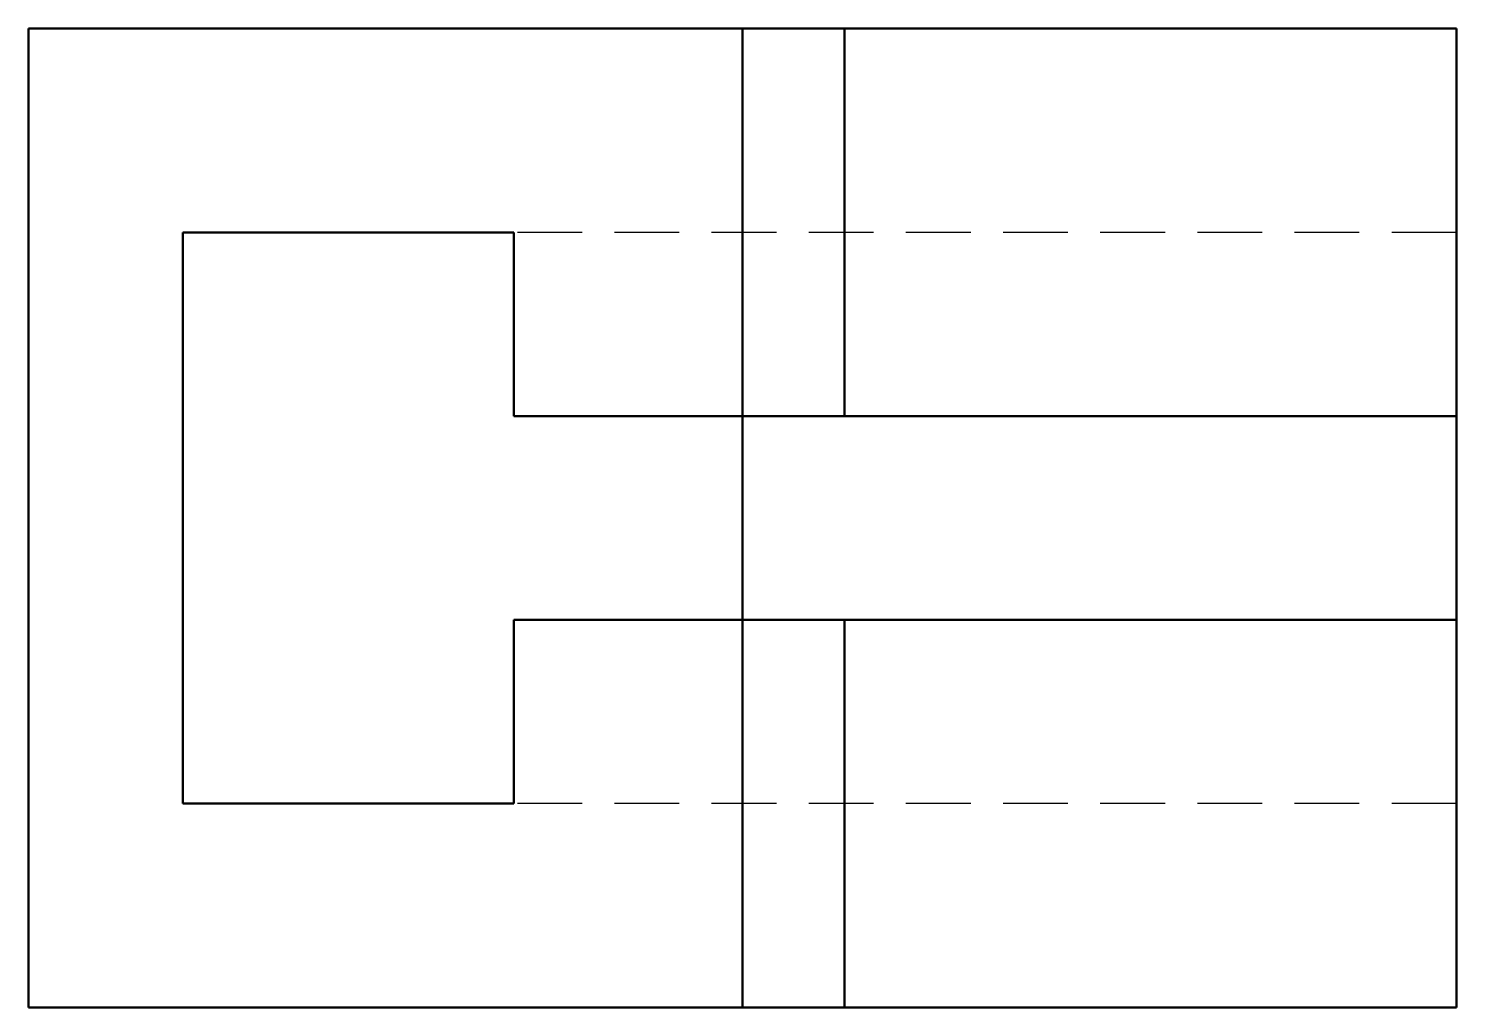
# Model space of a CAD drawing. Header units: millimetres. Extents: x 0 to 70, y 0 to 48.
import ezdxf

# ---------------------------------------------------------------- set-up
doc = ezdxf.new("R2010")
doc.units = ezdxf.units.MM
doc.linetypes.add('HIDDEN2', pattern=[4.7625, 3.175, -1.5875])
for name, color, linetype in [('frontas-HID', 5, 'HIDDEN2'), ('kirtinys-HAT', 7, 'Continuous'), ('topas-HID', 5, 'HIDDEN2')]:
    doc.layers.add(name, color=color, linetype=linetype)
for name, color, linetype, lineweight in [('frontas-VIS', 7, 'Continuous', 50), ('kirtinys-VIS', 7, 'Continuous', 50), ('topas-VIS', 7, 'Continuous', 50)]:
    doc.layers.add(name, color=color, linetype=linetype, lineweight=lineweight)

msp = doc.modelspace()

# ---------------------------------------------------------------- hatches: boundary and pattern name
at = {"layer": 'kirtinys-HAT', "extrusion": (-1, -2.73691e-48, 9.81502e-17)}
h = msp.add_hatch(dxfattribs=at)
h.set_pattern_fill('ANSI31', color=256, style=0)
h.paths.add_polyline_path([(-48, 40.375), (-48, 0), (0, 0), (0, 40.375), (-19, 40.375), (-19, 30), (-10, 30), (-10, 15), (-38, 15), (-38, 30), (-29, 30), (-29, 40.375)])

# ---------------------------------------------------------------- linework, layer by layer
at = {"layer": 'frontas-HID'}
for p, q in [((70, 0, 15), (7.568, 0, 15)), ((70, 0, 30), (23.784, 0, 30))]:
    msp.add_line(p, q, dxfattribs=at)
at = {"layer": 'frontas-VIS'}
for p, q in [((0, 0), (70, 0)), ((0, 0, 8), (40, 0, 45)), ((0, 0), (0, 0, 8)), ((70, 0, 45), (40, 0, 45)), ((70, 0), (70, 0, 45))]:
    msp.add_line(p, q, dxfattribs=at)
at = {"layer": 'kirtinys-VIS'}
for p, q in [((35, 48, 40.375), (35, 48)), ((35, 48, 40.375), (35, 48, 45)), ((35, 29, 45), (35, 48, 45)), ((35, 48), (35, 0)), ((35, 29, 40.375), (35, 48, 40.375)), ((35, 10, 15), (35, 38, 15)), ((35, 38, 30), (35, 29, 30)), ((35, 38, 15), (35, 38, 30)), ((35, 29, 30), (35, 29, 40.375)), ((35, 29, 40.375), (35, 29, 45)), ((35, 0, 45), (35, 19, 45)), ((35, 0, 40.375), (35, 19, 40.375)), ((35, 19, 45), (35, 19, 40.375)), ((35, 19, 40.375), (35, 19, 30)), ((35, 19, 30), (35, 10, 30)), ((35, 10, 30), (35, 10, 15)), ((35, 0), (35, 0, 40.375)), ((35, 0, 40.375), (35, 0, 45))]:
    msp.add_line(p, q, dxfattribs=at)
at = {"layer": 'topas-HID'}
for p, q in [((70, 38), (23.784, 38)), ((70, 10), (23.784, 10))]:
    msp.add_line(p, q, dxfattribs=at)
at = {"layer": 'topas-VIS'}
for p, q in [((0, 48), (40, 48)), ((0, 0), (0, 48)), ((40, 48), (70, 48)), ((40, 29), (40, 48)), ((70, 29), (70, 48)), ((7.568, 38), (23.784, 38)), ((7.568, 10), (7.568, 38)), ((23.784, 38), (23.784, 29)), ((23.784, 29), (40, 29)), ((40, 29), (70, 29)), ((70, 29), (70, 19)), ((40, 19), (23.784, 19)), ((23.784, 19), (23.784, 10)), ((70, 19), (40, 19)), ((40, 0), (40, 19)), ((70, 0), (70, 19)), ((23.784, 10), (7.568, 10)), ((0, 0), (40, 0)), ((70, 0), (40, 0))]:
    msp.add_line(p, q, dxfattribs=at)

doc.saveas('drawing.dxf')
